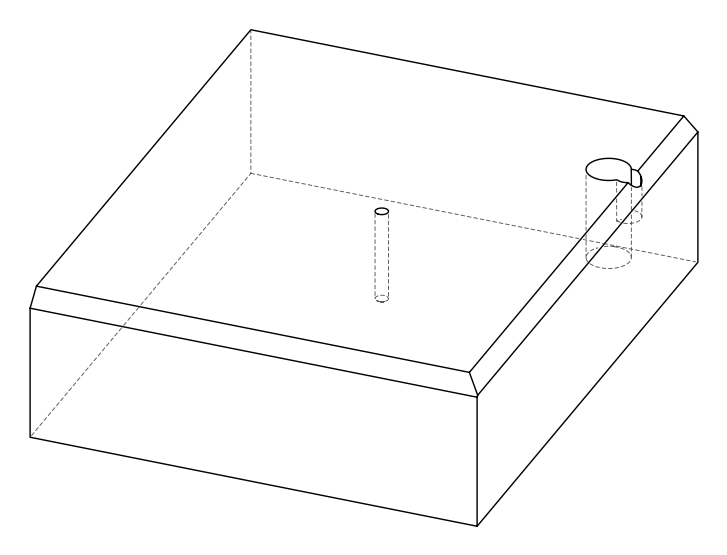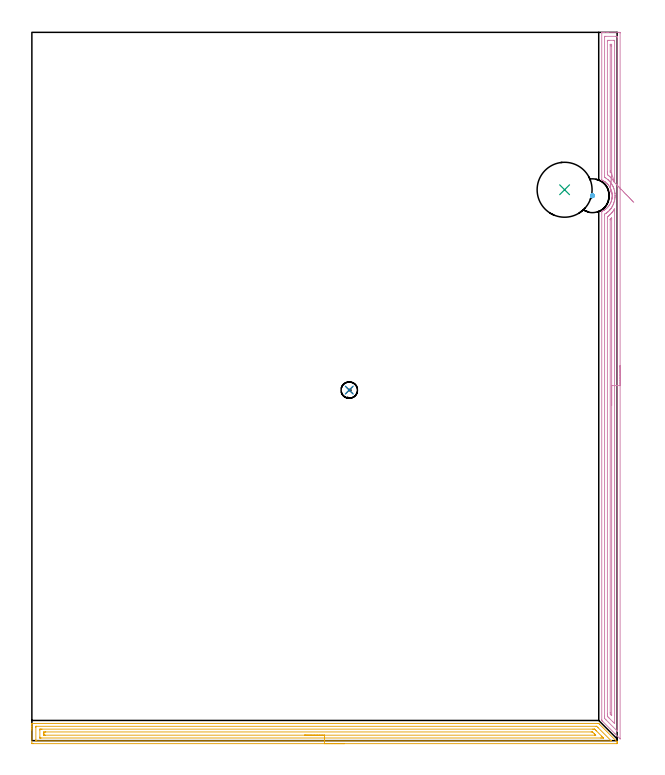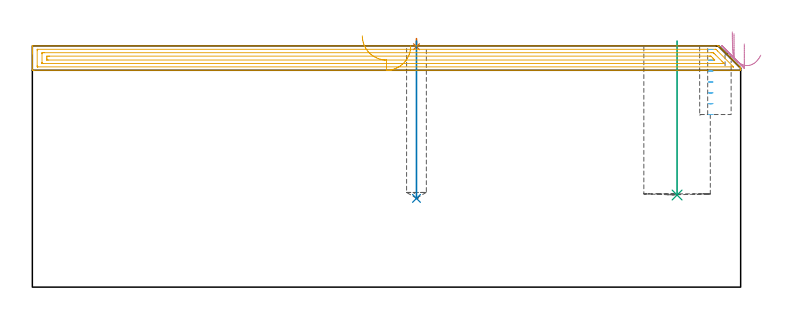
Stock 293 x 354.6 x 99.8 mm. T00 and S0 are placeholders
(PLAN: 6 operations, 4 tool changes, 21.6 min)
(1 SPOT_DRILL | STEP1POCKET | NXT0321_9005460120000 | 0.03 min | 0 mm3)
(2 DRILL_BLIND_HOLE_INTO_CENTER | STEP1POCKET | UGT0301_199 | 0.26 min | 3230 mm3)
(3 INDEXABLE_INSERT_DRILL_BLIND_HOLE_FROM_SOLID | STEP1POCKET_1 | NXT0302_026 | 0.26 min | 36429 mm3)
(4 AREA_MILL | FG_CHAMFER_SURFACE | UGT0205_001 | 11.31 min | 15010 mm3)
(5 AREA_MILL_1 | FG_CHAMFER_SURFACE_1 | UGT0205_001 | 9.47 min | 14648 mm3)
(6 MILL_BLIND_HOLE_FROM_SOLID_MATERIAL | STEP1POCKET_2 | UGT0201_133 | Spiral | 0.26 min | 3689 mm3)
(TOOL NXT0321_9005460120000 | NC Spot Drill, 142deg, 12mm, Carbide, Uncoated | D12 PA142 FL30 Z2)
(TOOL UGT0301_199 | Twist Drill 8.2 mm | D8.2 PA118 FL72 Z2)
(TOOL NXT0302_026 | Index. Insert Drill 27.5mm [880-D2750L32-03] | D27.5 PA176 FL83 Z2)
(TOOL UGT0205_001 | Chamfer Mill 20 x 3 x 45 deg. | D20 FL50 Z2)
(TOOL UGT0201_133 | Carbide End Mill 15.0 | D15 FL30 Z4)
(OP 1 SPOT_DRILL)
G17 G21 G94 G90
T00 M6
G54
G17 G0 G90 X158.9 Y175.5 S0 M3
G43 Z109.8 H0
G94 G81 G98 Z99.447 F250. R102.8
G80
M5
M2
(OP 2 DRILL_BLIND_HOLE_INTO_CENTER)
G17 G21 G94 G90
T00 M6
G54
G17 G0 G90 X158.9 Y175.5 S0 M3
G43 Z109.8 H0
G94 G81 G98 Z36.7 F250. R101.8
G80
M5
M2
(OP 3 INDEXABLE_INSERT_DRILL_BLIND_HOLE_FROM_SOLID)
G17 G21 G94 G90
T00 M6
G54
G17 G0 G90 X266.7 Y275.8 S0 M3
G43 Z109.8 H1
G94 G81 G98 Z38.1 F250. R101.8
G80
M5
M2
(OP 4 AREA_MILL)
G17 G21 G94 G90
T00 M6
G54
G17 G0 G90 X294.5 Y187.75 S1061 M3
G43 Z109.8 H0
Z100.6
G94 G1 Y187.712 Z99.728 F250.
Y187.598 Z98.864
Y187.409 Z98.012
Y187.147 Z97.18
Y186.813 Z96.374
Y186.41 Z95.6
Y185.941 Z94.864
Y185.41 Z94.172
Y184.821 Z93.529
Y184.178 Z92.94
Y183.486 Z92.408
Y182.75 Z91.94
Y181.976 Z91.537
Y181.17 Z91.203
Y180.338 Z90.941
Y179.486 Z90.752
Y178.622 Z90.638
Y177.75 Z90.6
Y1.015
X294.497 Y0.91 Z90.601
X294.496 Y0.909 Z90.602
X294.489 Y0.91 Z90.608
X291.905 Y3.494 Z93.194
X285.806 Y9.593 Z99.293
X285.451 Y9.949 Z99.646
X285.305 Y10.096 Z99.79
X285.3 Y10.428 Z99.8
Y264.757
X285.303 Y264.972 Z99.789
X285.5 Y265.069 Z99.598
X285.525 Y265.081 Z99.573
X286.11 Y265.364 Z98.987
X286.183 Y265.406 Z98.913
X286.335 Y265.499 Z98.76
X286.546 Y265.627 Z98.553
X286.583 Y265.65 Z98.517
X286.632 Y265.68 Z98.467
X286.78 Y265.781 Z98.315
X286.977 Y265.912 Z98.123
X287.029 Y265.947 Z98.07
X287.071 Y265.975 Z98.028
X287.226 Y266.094 Z97.87
X287.443 Y266.258 Z97.656
X287.956 Y266.722 Z97.141
X288.375 Y267.152 Z96.722
X288.563 Y267.378 Z96.535
X288.61 Y267.434 Z96.489
X288.841 Y267.715 Z96.255
X289.081 Y268.046 Z96.018
X289.365 Y268.505 Z95.733
X289.611 Y268.94 Z95.487
X289.729 Y269.172 Z95.371
X289.874 Y269.501 Z95.225
X290.007 Y269.834 Z95.092
X290.157 Y270.28 Z94.942
X290.219 Y270.498 Z94.88
X290.284 Y270.728 Z94.815
X290.346 Y271.004 Z94.754
X290.383 Y271.174 Z94.715
X290.4 Y271.279 Z94.697
X290.428 Y271.45 Z94.667
X290.458 Y271.622 Z94.639
X290.469 Y271.722 Z94.627
X290.488 Y271.896 Z94.605
X290.508 Y272.069 Z94.587
X290.525 Y272.347 Z94.569
X290.537 Y272.516 Z94.559
X290.538 Y272.595
Y272.807 Z94.554
X290.541 Y272.964 Z94.556
X290.528 Y273.168 Z94.561
X290.519 Y273.41 Z94.575
X290.513 Y273.476 Z94.582
X290.492 Y273.681 Z94.601
X290.481 Y273.81 Z94.616
X290.476 Y273.858 Z94.621
X290.434 Y274.127 Z94.662
X290.408 Y274.304 Z94.691
X290.313 Y274.753 Z94.786
X290.242 Y275.02 Z94.857
X290.194 Y275.199 Z94.905
X290.046 Y275.648 Z95.052
X289.875 Y276.093 Z95.223
X289.729 Y276.426 Z95.371
X289.585 Y276.709 Z95.512
X289.434 Y276.987 Z95.664
X289.366 Y277.094 Z95.731
X289.151 Y277.438 Z95.947
X288.849 Y277.881 Z96.249
X288.465 Y278.339 Z96.632
X288.373 Y278.44 Z96.724
X288.07 Y278.775 Z97.027
X287.956 Y278.886 Z97.141
X287.52 Y279.268 Z97.579
X287.226 Y279.504 Z97.87
X287.072 Y279.63 Z98.028
X287.02 Y279.669 Z98.08
X286.936 Y279.721 Z98.164
X286.78 Y279.815 Z98.315
X286.6 Y279.928 Z98.499
X286.539 Y279.966 Z98.561
X286.335 Y280.09 Z98.758
X286.183 Y280.184 Z98.912
X285.811 Y280.383 Z99.288
X285.478 Y280.541 Z99.619
X285.431 Y280.564 Z99.665
X285.303 Y280.628 Z99.789
X285.3 Y280.82 Z99.8
Y354.442
X285.303 Y354.59 Z99.788
X285.349 Y354.593 Z99.743
X285.718 Y354.6 Z99.381
X286.148 Z98.951
X286.78 Z98.315
X287.988 Z97.109
X288.563 Z96.531
X293.911 Z91.186
X294.201 Y354.598 Z90.897
X294.492 Y354.59 Z90.606
X294.499 Y354.299 Z90.599
X294.5 Y177.75 Z90.6
X293.086 Z92.014
Y5.008
X293.085 Y4.941 Z92.015
X293.081 Y4.809 Z92.019
X293.079 Y4.781 Z92.021
X293.077 Y4.782 Z92.023
X293.056 Y4.798 Z92.044
X293.02 Y4.831 Z92.08
X287.422 Y10.428 Z97.678
X286.78 Y11.078 Z98.32
X286.725 Y11.137 Z98.375
X286.718 Y11.255 Z98.382
X286.716 Y11.321 Z98.384
X286.715 Y11.386 Z98.385
X286.714 Y12.213 Z98.386
Y263.105
X286.716 Y263.238 Z98.384
X286.721 Y263.503 Z98.379
X286.724 Y263.548 Z98.376
X286.728 Y263.554 Z98.372
X286.744 Y263.567 Z98.356
X287.222 Y263.865 Z97.878
X287.49 Y264.047 Z97.61
X287.672 Y264.175 Z97.428
X288.004 Y264.425 Z97.096
X288.406 Y264.757 Z96.694
X288.489 Y264.832 Z96.611
X288.563 Y264.901 Z96.537
X288.94 Y265.272 Z96.16
X289.304 Y265.65 Z95.796
X289.374 Y265.73 Z95.726
X289.454 Y265.826 Z95.646
X289.774 Y266.222 Z95.326
X290.007 Y266.542 Z95.093
X290.145 Y266.743 Z94.955
X290.346 Y267.059 Z94.754
X290.486 Y267.294 Z94.614
X290.566 Y267.434 Z94.534
X290.801 Y267.871 Z94.299
X291.018 Y268.327 Z94.082
X291.057 Y268.417 Z94.043
X291.237 Y268.858 Z93.863
X291.331 Y269.125 Z93.769
X291.362 Y269.219 Z93.738
X291.54 Y269.808 Z93.56
X291.623 Y270.112 Z93.477
X291.715 Y270.526 Z93.385
X291.804 Y271.004 Z93.296
X291.829 Y271.154 Z93.271
X291.847 Y271.286 Z93.253
X291.913 Y271.896 Z93.187
X291.927 Y272.098 Z93.173
X291.945 Y272.431 Z93.155
X291.95 Y272.789 Z93.15
Y272.968
X291.917 Y273.681 Z93.183
X291.91 Y273.79 Z93.19
X291.898 Y273.911 Z93.202
X291.856 Y274.258 Z93.244
X291.807 Y274.573 Z93.293
X291.738 Y274.964 Z93.362
X291.627 Y275.466 Z93.473
X291.432 Y276.163 Z93.668
X291.367 Y276.358 Z93.733
X291.237 Y276.727 Z93.863
X291.064 Y277.164 Z94.036
X291.028 Y277.251 Z94.072
X290.851 Y277.637 Z94.249
X290.581 Y278.143 Z94.519
X290.346 Y278.534 Z94.754
X290.017 Y279.035 Z95.083
X289.787 Y279.366 Z95.313
X289.454 Y279.77 Z95.646
X289.319 Y279.928 Z95.781
X288.958 Y280.32 Z96.142
X288.759 Y280.521 Z96.341
X288.563 Y280.702 Z96.537
X288.429 Y280.82 Z96.671
X287.672 Y281.433 Z97.428
X287.241 Y281.713 Z97.859
X286.78 Y282.002 Z98.32
X286.746 Y282.027 Z98.354
X286.732 Y282.039 Z98.368
X286.721 Y282.076 Z98.379
X286.714 Y282.539 Z98.386
X286.715 Y352.343 Z98.385
X286.718 Y352.476 Z98.382
X286.721 Y352.563 Z98.379
X286.726 Y352.592 Z98.374
X286.733 Y352.593 Z98.367
X286.78 Y352.596 Z98.32
X287.283 Y352.6 Z97.817
X292.128 Z92.972
X292.632 Y352.599 Z92.468
X293.02 Y352.592 Z92.08
X293.068 Y352.59 Z92.032
X293.079 Y352.409 Z92.021
X293.084 Y352.277 Z92.016
X293.085 Y352.211 Z92.015
X293.086 Y177.75 Z92.014
X291.672 Z93.428
X291.671 Y9.102 Z93.429
X291.668 Y8.644 Z93.432
X291.667 Y8.643 Z93.433
X291.659 Y8.644 Z93.441
X291.237 Y9.063 Z93.863
X290.763 Y9.536 Z94.337
X288.978 Y11.321 Z96.122
X288.563 Y11.736 Z96.537
X288.326 Y11.976 Z96.774
X288.208 Y12.098 Z96.892
X288.151 Y12.16 Z96.949
X288.135 Y12.188 Z96.965
X288.134 Y12.213 Z96.966
X288.13 Y12.647 Z96.97
X288.129 Y13.105 Z96.971
X288.128 Y13.541 Z96.972
X288.129 Y261.623 Z96.971
X288.131 Y262.08 Z96.969
X288.133 Y262.188 Z96.967
X288.135 Y262.238 Z96.965
X288.167 Y262.272 Z96.933
X288.563 Y262.578 Z96.537
X288.783 Y262.752 Z96.317
X289.05 Y262.973 Z96.05
X289.263 Y263.164 Z95.837
X289.454 Y263.343 Z95.646
X289.718 Y263.601 Z95.382
X289.978 Y263.865 Z95.122
X290.154 Y264.057 Z94.946
X290.346 Y264.278 Z94.754
X290.563 Y264.54 Z94.537
X290.737 Y264.757 Z94.363
X290.948 Y265.047 Z94.152
X291.237 Y265.463 Z93.863
X291.31 Y265.576 Z93.79
X291.357 Y265.65 Z93.743
X291.659 Y266.142 Z93.441
X291.665 Y266.127 Z93.435
X291.668 Y266.111 Z93.432
X291.671 Y265.65 Z93.429
Y265.467
X291.672 Y177.75 Z93.428
X290.257 Z94.843
Y13.105
X290.255 Y12.759 Z94.845
X290.253 Y12.586 Z94.847
X290.251 Y12.516 Z94.849
X290.198 Y12.562 Z94.902
X289.649 Y13.105 Z95.451
X289.556 Y13.205 Z95.544
X289.544 Y13.908 Z95.556
X289.543 Y13.998 Z95.557
Y260.739
X289.545 Y260.919 Z95.555
X289.548 Y261.009 Z95.552
X289.55 Y261.048 Z95.55
X289.572 Y261.07 Z95.528
X289.701 Y261.188 Z95.399
X290.246 Y261.667 Z94.854
X290.25 Y261.64 Z94.85
X290.253 Y261.52 Z94.847
X290.257 Y261.277 Z94.843
Y177.75
Y176.878 Z94.881
Y176.013 Z94.995
Y175.162 Z95.183
Y174.33 Z95.446
Y173.524 Z95.78
Y172.75 Z96.182
Y172.014 Z96.651
Y171.322 Z97.182
Y170.679 Z97.772
Y170.09 Z98.415
Y169.558 Z99.107
Y169.09 Z99.843
Y168.687 Z100.616
Y168.353 Z101.422
Y168.091 Z102.254
Y167.902 Z103.106
Y167.788 Z103.971
Y167.75 Z104.843
G0 Z109.8
X301.326 Y269.456
Z95.947
G1 X300.959 Y269.836 Z95.253
X300.552 Y270.259 Z94.607
X300.107 Y270.72 Z94.015
X299.629 Y271.217 Z93.481
X299.119 Y271.745 Z93.009
X298.583 Y272.301 Z92.603
X298.025 Y272.88 Z92.266
X297.448 Y273.478 Z92.
X296.857 Y274.091 Z91.808
X296.257 Y274.713 Z91.691
X295.652 Y275.34 Z91.649
X295.047 Y275.968 Z91.684
X294.447 Y276.591 Z91.794
X293.855 Y277.204 Z91.979
X293.277 Y277.804 Z92.238
X292.716 Y278.385 Z92.569
X292.178 Y278.943 Z92.968
X291.666 Y279.474 Z93.434
X291.633 Y279.508 Z93.467
X291.617 Y279.529 Z93.483
X291.579 Y279.585 Z93.521
X291.364 Y279.928 Z93.736
X291.237 Y280.122 Z93.863
X290.758 Y280.82 Z94.342
X290.346 Y281.317 Z94.754
X289.997 Y281.713 Z95.103
X289.737 Y281.991 Z95.363
X289.454 Y282.266 Z95.646
X289.067 Y282.605 Z96.033
X288.563 Y283.018 Z96.537
X288.299 Y283.229 Z96.801
X288.135 Y283.358 Z96.965
X288.133 Y283.497 Z96.967
X288.13 Y283.931 Z96.97
X288.129 Y284.39 Z96.971
X288.128 Y284.825 Z96.972
X288.129 Y349.968 Z96.971
X288.131 Y350.426 Z96.969
X288.133 Y350.534 Z96.967
X288.135 Y350.58 Z96.965
X288.216 Y350.59 Z96.884
X288.392 Y350.598 Z96.708
X288.563 Y350.599 Z96.537
X289.281 Y350.6 Z95.819
X291.411 Y350.599 Z93.689
X291.526 Y350.596 Z93.574
X291.619 Y350.591 Z93.481
X291.665 Y350.587 Z93.435
X291.666 Y350.57 Z93.434
X291.669 Y350.426 Z93.431
X291.671 Y349.991 Z93.429
Y279.928
X291.669 Y279.575 Z93.431
X291.668 Y279.496 Z93.432
X291.666 Y279.474 Z93.434
X290.251 Y283.945 Z94.849
X290.219 Y283.969 Z94.881
X290.13 Y284.041 Z94.97
X289.72 Y284.39 Z95.38
X289.63 Y284.469 Z95.47
X289.559 Y284.533 Z95.541
X289.55 Y284.578 Z95.55
X289.546 Y284.762 Z95.554
X289.543 Y285.135 Z95.557
Y285.194
Y347.837
X289.549 Y348.546 Z95.551
X289.552 Y348.59 Z95.548
X289.597 Y348.594 Z95.503
X289.698 Y348.597 Z95.402
X289.9 Y348.599 Z95.2
X290.102 Y348.597 Z94.998
X290.203 Y348.594 Z94.897
X290.247 Y348.59 Z94.853
X290.25 Y348.552 Z94.85
X290.257 Y347.838 Z94.843
Y347.749
Y284.39
X290.255 Y284.054 Z94.845
X290.253 Y283.971 Z94.847
X290.251 Y283.945 Z94.849
X290.185 Y283.081 Z94.954
X290.119 Y282.23 Z95.133
X290.055 Y281.398 Z95.387
X289.993 Y280.591 Z95.712
X289.933 Y279.815 Z96.106
X289.877 Y279.076 Z96.567
X289.823 Y278.381 Z97.091
X289.773 Y277.733 Z97.673
X289.728 Y277.139 Z98.31
X289.686 Y276.602 Z98.996
X289.65 Y276.126 Z99.727
X289.618 Y275.717 Z100.496
X289.592 Y275.375 Z101.299
X289.571 Y275.105 Z102.128
X289.556 Y274.907 Z102.978
X289.547 Y274.784 Z103.841
X289.543 Y274.737 Z104.712
X289.545 Y274.766 Z105.584
G0 Z109.8
M5
M2
(OP 5 AREA_MILL_1)
G17 G21 G94 G90
T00 M6
G54
G17 G0 G90 X156.5 Y-1.5 S1061 M3
G43 Z109.8 H0
Z99.7
G94 G1 X156.462 Z98.828 F250.
X156.348 Z97.963
X156.159 Z97.112
X155.897 Z96.28
X155.563 Z95.474
X155.16 Z94.7
X154.692 Z93.964
X154.16 Z93.272
X153.571 Z92.629
X152.928 Z92.04
X152.236 Z91.508
X151.5 Z91.04
X150.726 Z90.637
X149.92 Z90.303
X149.088 Z90.041
X148.236 Z89.852
X147.372 Z89.738
X146.5 Z89.7
X0.604
X0.301 Y-1.497 Z89.702
X0.01 Y-1.492 Z89.706
X0. Y-1.196 Z90.001
Y5.333 Z96.527
Y5.91 Z97.107
Y6.225 Z97.421
Y6.801 Z97.998
Y7.116 Z98.311
Y7.746 Z98.945
Y8.182 Z99.381
X0.003 Y8.549 Z99.74
X0.007 Y8.6 Z99.791
X0.01 Y8.605 Z99.795
X0.154 Y8.6 Z99.8
X283.473
X283.795 Y8.594 Z99.792
X284.059 Y8.342 Z99.541
X292.694 Y-0.293 Z90.906
X292.863 Y-0.462 Z90.735
X292.991 Y-0.591 Z90.607
X292.999 Y-0.603 Z90.594
X293. Y-0.934 Z90.265
Y-1.491 Z89.705
X292.892 Y-1.5 Z89.7
X146.5
Y-0.086 Z91.114
X2.319
X2.179 Y-0.085 Z91.115
X2.086 Y-0.082 Z91.118
X2.017 Y-0.079 Z91.121
X2.01 Y-0.069 Z91.131
X2.007 Y-0.016 Z91.184
X2.001 Y0.371 Z91.571
Y6.612 Z97.812
X2.007 Y7.116 Z98.316
X2.01 Y7.162 Z98.362
X2.023 Y7.179 Z98.379
X2.11 Y7.182 Z98.382
X2.249 Y7.185 Z98.385
X282.511
X282.581 Y7.184 Z98.384
X282.65 Y7.181 Z98.381
X282.766 Y7.173 Z98.373
X282.827 Y7.116 Z98.316
X283.473 Y6.477 Z97.677
X289.966 Y-0.016 Z91.184
X290.001 Y-0.052 Z91.148
X290.019 Y-0.074 Z91.126
X290.02 Y-0.078 Z91.122
X289.997 Y-0.081 Z91.119
X289.859 Y-0.085 Z91.115
X146.5 Y-0.086 Z91.114
Y1.328 Z92.528
X4.612 Y1.329 Z92.529
X4.173 Y1.331 Z92.531
X4.028 Y1.334 Z92.534
X4.011 Y1.335 Z92.535
X4.007 Y1.387 Z92.587
X4.003 Y1.479 Z92.679
X4.001 Y1.594 Z92.794
X4. Y1.767 Z92.967
X4.001 Y5.333 Z96.533
X4.002 Y5.504 Z96.704
X4.01 Y5.678 Z96.878
X4.018 Y5.765 Z96.965
X4.064 Y5.767 Z96.967
X4.173 Y5.769 Z96.969
X4.627 Y5.771 Z96.971
X5.065
X280.796
X281.251 Y5.77 Z96.97
X281.688 Y5.766 Z96.966
X281.713 Y5.765 Z96.965
X281.741 Y5.748 Z96.948
X281.804 Y5.69 Z96.89
X281.927 Y5.572 Z96.772
X282.168 Y5.333 Z96.533
X282.581 Y4.92 Z96.12
X285.258 Y2.243 Z93.443
X285.733 Y1.767 Z92.967
X286.15 Y1.347 Z92.547
X286.154 Y1.334 Z92.534
X286.15 Y1.333 Z92.533
X285.695 Y1.33 Z92.53
X285.258 Y1.329 Z92.529
X284.804 Y1.328 Z92.528
X146.5
Y2.743 Z93.943
X6.766
X6.035 Y2.748 Z93.948
X6.018 Y2.749 Z93.949
X6.01 Y2.757 Z93.957
X6.006 Y2.805 Z94.005
X6.002 Y2.906 Z94.106
X6.001 Y3.106 Z94.306
X6. Y3.508 Z94.708
X6.001 Y3.975 Z95.175
X6.003 Y4.187 Z95.387
X6.007 Y4.293 Z95.493
X6.01 Y4.341 Z95.541
X6.048 Y4.351 Z95.551
X6.85 Y4.357 Z95.557
X6.935
X279.988
X280.392 Y4.355 Z95.555
X280.594 Y4.352 Z95.552
X280.69 Y4.349 Z95.549
X280.796 Y4.25 Z95.45
X281.501 Y3.55 Z94.75
X281.688 Y3.362 Z94.562
X282.236 Y2.803 Z94.003
X282.285 Y2.749 Z93.949
X282.214 Y2.747 Z93.947
X282.039 Y2.745 Z93.945
X281.688 Y2.743 Z93.943
X281.604
X146.5
X145.628 Z93.981
X144.764 Z94.095
X143.912 Z94.283
X143.08 Z94.546
X142.274 Z94.88
X141.5 Z95.282
X140.764 Z95.751
X140.072 Z96.282
X139.429 Z96.872
X138.84 Z97.515
X138.308 Z98.207
X137.84 Z98.943
X137.437 Z99.716
X137.103 Z100.522
X136.841 Z101.354
X136.652 Z102.206
X136.538 Z103.071
X136.5 Z103.943
G0 Z109.8
M5
M2
(OP 6 MILL_BLIND_HOLE_FROM_SOLID_MATERIAL)
G17 G21 G94 G90
T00 M6
G54
G17 G0 G90 X280.6 Y272.8 S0 M3
G43 Z109.8 H0
Z98.314
G94 G3 X281.075 Y273.275 R0.475 F250.
X280.6 Y273.75 R0.475
X279.65 Y272.8 R0.95
X280.6 Y273.75 R-0.95
X280.125 Y273.275 R0.475
X280.6 Y272.8 R0.475
G0 Z93.829
G3 X281.075 Y273.275 R0.475
X280.6 Y273.75 R0.475
X279.65 Y272.8 R0.95
X280.6 Y273.75 R-0.95
X280.125 Y273.275 R0.475
X280.6 Y272.8 R0.475
G0 Z89.343
G3 X281.075 Y273.275 R0.475
X280.6 Y273.75 R0.475
X279.65 Y272.8 R0.95
X280.6 Y273.75 R-0.95
X280.125 Y273.275 R0.475
X280.6 Y272.8 R0.475
G0 Z84.857
G3 X281.075 Y273.275 R0.475
X280.6 Y273.75 R0.475
X279.65 Y272.8 R0.95
X280.6 Y273.75 R-0.95
X280.125 Y273.275 R0.475
X280.6 Y272.8 R0.475
G0 Z80.371
G3 X281.075 Y273.275 R0.475
X280.6 Y273.75 R0.475
X279.65 Y272.8 R0.95
X280.6 Y273.75 R-0.95
X280.125 Y273.275 R0.475
X280.6 Y272.8 R0.475
G0 Z75.886
G3 X281.075 Y273.275 R0.475
X280.6 Y273.75 R0.475
X279.65 Y272.8 R0.95
X280.6 Y273.75 R-0.95
X280.125 Y273.275 R0.475
X280.6 Y272.8 R0.475
G0 Z71.4
G3 X281.075 Y273.275 R0.475
X280.6 Y273.75 R0.475
X279.65 Y272.8 R0.95
X280.6 Y273.75 R-0.95
X280.125 Y273.275 R0.475
X280.6 Y272.8 R0.475
G0 Z109.8
M5
M2
